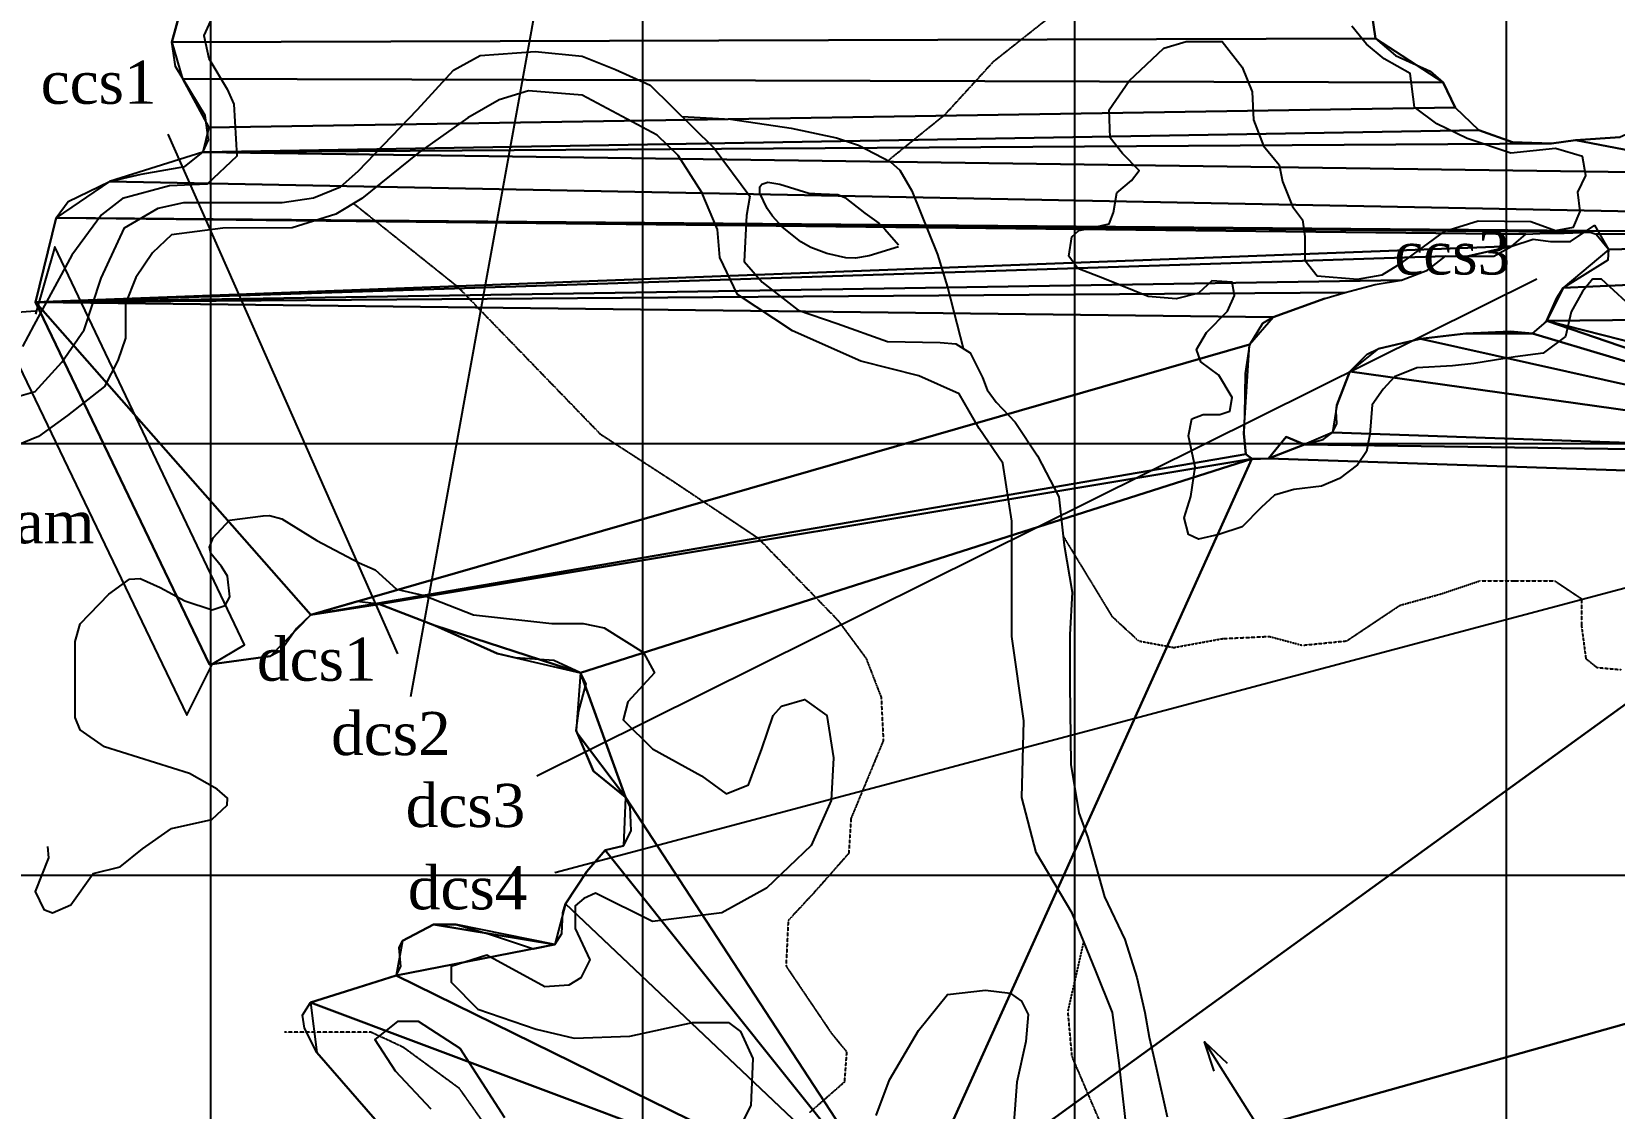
# Model space of a CAD drawing. Extents: x 19272750 to 38563660, y 1412748 to 2838873.
# Drawn here: x 19276586 to 19280250, y 1429459 to 1431954 of the extents above; entities that cross this region are included whole.
import ezdxf
from ezdxf.enums import TextEntityAlignment as Align

# ---------------------------------------------------------------- set-up
doc = ezdxf.new("R2010")
doc.units = 0
doc.header["$MEASUREMENT"] = 0
doc.linetypes.add('HIDDEN', pattern=[0.375, 0.25, -0.125])
doc.layers.get('0').update_dxf_attribs({"linetype": 'CONTINUOUS'})
for name, color, linetype in [('-1', 7, 'CONTINUOUS'), ('-41', 7, 'CONTINUOUS'), ('-51', 7, 'CONTINUOUS'), ('-52', 7, 'CONTINUOUS'), ('1', 7, 'CONTINUOUS'), ('41', 7, 'CONTINUOUS'), ('50', 7, 'CONTINUOUS'), ('51', 7, 'CONTINUOUS'), ('52', 7, 'CONTINUOUS')]:
    doc.layers.add(name, color=color, linetype=linetype)
doc.styles.get("Standard").update_dxf_attribs({"font": 'VNTIME.TTF'})

msp = doc.modelspace()

# ---------------------------------------------------------------- linework, layer by layer
at = {"layer": '-1', "color": 7, "linetype": 'CONTINUOUS'}
for p, q in [((19277000, 1433000), (19277000, 1413000)), ((19278000, 1433000), (19278000, 1415000)), ((19279000, 1433000), (19279000, 1415000)), ((19280000, 1433000), (19280000, 1415000)), ((19272750, 1431000), (19282250, 1431000)), ((19272750, 1430000), (19282250, 1430000))]:
    msp.add_line(p, q, dxfattribs=at)
at = {"layer": '-1', "color": 30, "linetype": 'CONTINUOUS'}
for points in [[(19277007.8, 1431996.1), (19276984.5, 1431944.5), (19276996, 1431891.6), (19277038.9, 1431820.9), (19277053.9, 1431785.5), (19277061.4, 1431665), (19276992, 1431600.4), (19276905.2, 1431596.7), (19276796.2, 1431566.9), (19276748.1, 1431529.7), (19276678.8, 1431436), (19276590.8, 1431273.6), (19276564.8, 1431224.2)], [(19279010.4, 1431493.2), (19279036.3, 1431498.4), (19279080.3, 1431508.8), (19279090.7, 1431534.8), (19279098.4, 1431580.3), (19279132.1, 1431608.9), (19279150.3, 1431632.3), (19279111.4, 1431671.3), (19279082.9, 1431707.6), (19279080.3, 1431772.6), (19279126.9, 1431840.2), (19279207.3, 1431915.6), (19279259.1, 1431931.2), (19279342, 1431931.2), (19279388.6, 1431871.4), (19279411.9, 1431814.2), (19279414.5, 1431749.2), (19279437.8, 1431689.4), (19279474.1, 1431645.3), (19279481.9, 1431606.3), (19279505.2, 1431549.1), (19279528.5, 1431517.9), (19279533.7, 1431478.9), (19279533.7, 1431424.3), (19279562.2, 1431387.9), (19279655.4, 1431380.1), (19279712.4, 1431390.6), (19279759.1, 1431419.1), (19279857.5, 1431491.9), (19279935.2, 1431515.3), (19280057, 1431514), (19280114, 1431493.2), (19280155.4, 1431501), (19280171, 1431537.4), (19280165.8, 1431581.6), (19280183.9, 1431620.6), (19280176.1, 1431664.8), (19280114, 1431683), (19280010.4, 1431672.6), (19279909.3, 1431706.4), (19279839.4, 1431740.1), (19279787.6, 1431779.1), (19279777.2, 1431857.1), (19279717.6, 1431890.9), (19279676.2, 1431924.7), (19279642.5, 1431966.3)], [(19280277.2, 1431328.2), (19280220.2, 1431380.1), (19280199.4, 1431380.1), (19280176.1, 1431351.6), (19280150.2, 1431304.8), (19280137.3, 1431247.6), (19280085.5, 1431208.6), (19280020.7, 1431200.8), (19279924.9, 1431185.2), (19279875.6, 1431180), (19279792.7, 1431174.8), (19279740.9, 1431154), (19279715, 1431125.4), (19279689.1, 1431089.1), (19279683.9, 1431020.2), (19279676.2, 1430981.2), (19279655.4, 1430950), (19279614, 1430918.8), (19279572.5, 1430900.6), (19279507.8, 1430892.8), (19279463.7, 1430879.8), (19279432.6, 1430851.2), (19279388.6, 1430807), (19279334.2, 1430788.9), (19279287.1, 1430778), (19279264.2, 1430788.9), (19279253.9, 1430827.8), (19279269.4, 1430877.2), (19279279.8, 1430944.8), (19279269.4, 1430991.6), (19279264.2, 1431017.6), (19279272, 1431056.6), (19279297.9, 1431067), (19279336.8, 1431067), (19279360.1, 1431074.8), (19279365.3, 1431105.9), (19279334.2, 1431157.9), (19279292.8, 1431189.1), (19279282.4, 1431217.7), (19279305.7, 1431256.7), (19279354.9, 1431306.1), (19279370.5, 1431342.5), (19279365.3, 1431373.7), (19279318.6, 1431376.3), (19279287.6, 1431347.7), (19279235.8, 1431334.7), (19279171, 1431339.9), (19279070, 1431381.4), (19279007.8, 1431404.9), (19278987.1, 1431433.4), (19278993.9, 1431478.4), (19279010.4, 1431493.2)], [(19277044.3, 1430821.9), (19277122, 1430832.3), (19277136.8, 1430832.7), (19277165.3, 1430824.9), (19277246.3, 1430775.2), (19277344.6, 1430723.2), (19277381.1, 1430707.3), (19277430.6, 1430662.5), (19277495.1, 1430647.6), (19277609.1, 1430602.9)], [(19276622.4, 1430065.8), (19276624.9, 1430040), (19276593.8, 1429962.1), (19276614.5, 1429920.5), (19276634.6, 1429912.6), (19276676.6, 1429930.9), (19276728.4, 1430003.7), (19276790.6, 1430019.2), (19276842.4, 1430060.8), (19276909.7, 1430107.6), (19277002.9, 1430128.4), (19277038.6, 1430161.8), (19277039.1, 1430177.7), (19277015.7, 1430198.7), (19276951.1, 1430234.9), (19276754.3, 1430297.2), (19276698, 1430336.5), (19276687, 1430364.7), (19276687, 1430442.7), (19276687, 1430541.4), (19276698.4, 1430582.1), (19276764.7, 1430650.5), (19276812.7, 1430685.1), (19276837.2, 1430686.9), (19276883.8, 1430666.1), (19276940.7, 1430634.9), (19277004.2, 1430614.5), (19277033.9, 1430624.5), (19277044.7, 1430644.6), (19277039.1, 1430692.1), (19277025.2, 1430714.7), (19277000.7, 1430744.7), (19276997.7, 1430759.6), (19277006, 1430781.2), (19277044.3, 1430821.9)], [(19277609.1, 1430602.9), (19277790, 1430582.9), (19277862.5, 1430582.9), (19277911.7, 1430572.3), (19278002.3, 1430515.4), (19278028.2, 1430468.6), (19277966, 1430401.1), (19277955.7, 1430359.6), (19278023, 1430292), (19278136.9, 1430229.7), (19278193.9, 1430188.1), (19278245.7, 1430208.9), (19278276.7, 1430292), (19278302.6, 1430369.9), (19278322.2, 1430391.4), (19278375.1, 1430406.3), (19278426.9, 1430369.9), (19278442.4, 1430271.2), (19278437.3, 1430172.5), (19278390.7, 1430068.6), (19278287.1, 1429969.9), (19278183.5, 1429912.8), (19278023, 1429892), (19277891.6, 1429958.2), (19277864.3, 1429945.8), (19277844.5, 1429928.4), (19277844.5, 1429876.2), (19277878, 1429803.6), (19277857.3, 1429762.1), (19277829.8, 1429745), (19277774.4, 1429741.3), (19277639.8, 1429814), (19277556.9, 1429788.1), (19277556.9, 1429751.7), (19277619.1, 1429689.4), (19277753.7, 1429642.6), (19277841.8, 1429621.8), (19277971.2, 1429627), (19278116.2, 1429658.2), (19278199.1, 1429658.2), (19278226.7, 1429637.2), (19278256, 1429575.1), (19278250.8, 1429465.9), (19278224.9, 1429414)], [(19278540.8, 1429442.6), (19278571.9, 1429525.7), (19278639.2, 1429640), (19278706.5, 1429723.1), (19278794.6, 1429733.5), (19278851.1, 1429726.1), (19278877.4, 1429707.5), (19278893.3, 1429676.6), (19278887.8, 1429614), (19278867.1, 1429520.5), (19278856.7, 1429385.4)], [(19277681.2, 1429437.4), (19277577.7, 1429598.4), (19277481.9, 1429660.4), (19277432.7, 1429660.8), (19277380.9, 1429619.2), (19277427.5, 1429546.5), (19277510.4, 1429458.1)]]:
    msp.add_lwpolyline(points, dxfattribs=at)
at = {"layer": '-41', "color": 3, "linetype": 'CONTINUOUS'}
for p, q in [((19277464.2, 1430413.7), (19277859.3, 1432594.1)), ((19277434.1, 1430512.1), (19276901.9, 1431716.2)), ((19277755.6, 1430230.2), (19280070.4, 1431380.8)), ((19277797, 1430006.1), (19281090.6, 1430882.9))]:
    msp.add_line(p, q, dxfattribs=at)
at = {"layer": '-51', "color": 4, "linetype": 'CONTINUOUS'}
msp.add_line((19279301.4, 1429613.9), (19279530.3, 1429252), dxfattribs=at)
at = {"layer": '-51', "color": 4, "linetype": 'HIDDEN'}
for points in [[(19279834.1, 1433000), (19279806.6, 1432961), (19279735.2, 1432843.2), (19279684.1, 1432786.9), (19279597.4, 1432771.6), (19279480, 1432781.8), (19279388.1, 1432802.3), (19279362.6, 1432781.8), (19279362.6, 1432740.9), (19279352.4, 1432648.7), (19279326.9, 1432577), (19279219.7, 1432497.7), (19279173.8, 1432400.4), (19279127.9, 1432241.7), (19279071.8, 1432129), (19279005.4, 1432036.9), (19278908.5, 1431960.1), (19278811.5, 1431883.3), (19278699.2, 1431760.4), (19278569.7, 1431655.6)], [(19277331.3, 1431555.8), (19277571.6, 1431363.5), (19277902, 1431022), (19278072.2, 1430911.5), (19278267.4, 1430781), (19278452.6, 1430590.1), (19278517.7, 1430502.2), (19278552.7, 1430411.8), (19278557.7, 1430311.4), (19278482.6, 1430130.6), (19278477.6, 1430050.3), (19278402.5, 1429964.9), (19278337.5, 1429894.6), (19278332.5, 1429789.1), (19278437.6, 1429633.4), (19278472.6, 1429590.8), (19278467.6, 1429520.4), (19278387.5, 1429450.1)], [(19278974.3, 1430784.7), (19279087.1, 1430599.1), (19279148.6, 1430542.5), (19279230.6, 1430527.1), (19279343.4, 1430547.7), (19279451, 1430552.8), (19279527.9, 1430532.3), (19279630.5, 1430542.5), (19279753.5, 1430624.8), (19279845.8, 1430650.5), (19279938.1, 1430681.3), (19280020.1, 1430681.3), (19280112.4, 1430681.3), (19280173.9, 1430640.2), (19280173.9, 1430578.5), (19280184.1, 1430501.4), (19280209.8, 1430480.9), (19280266.2, 1430475.7)], [(19279079.6, 1429381.3), (19278994.7, 1429579.7), (19278985.3, 1429683.6), (19279022, 1429845.6)], [(19277696.7, 1429334.6), (19277576.6, 1429505.4), (19277446.5, 1429600.8), (19277371.4, 1429636), (19277171.1, 1429636)]]:
    msp.add_lwpolyline(points, dxfattribs=at)
at = {"layer": '-51', "color": 4, "linetype": 'CONTINUOUS'}
for points in [[(19276485, 1431089.1), (19276593.8, 1431120.2), (19276655.9, 1431187.8), (19276707.7, 1431263.2), (19276746.6, 1431382.7), (19276801, 1431499.6), (19276878.7, 1431545.1), (19276938.3, 1431558.1), (19277041.9, 1431558.1), (19277166.2, 1431558.1), (19277238.7, 1431568.5), (19277300.9, 1431594.5), (19277342.3, 1431630.9), (19277479.6, 1431773.8), (19277562.5, 1431864.8), (19277624.6, 1431898.6), (19277751.6, 1431907.6), (19277860.3, 1431897.2), (19277938, 1431866.1), (19278018.3, 1431829.7), (19278166, 1431684.2), (19278248.9, 1431572.4), (19278241.1, 1431528.2), (19278235.9, 1431421.7), (19278277.4, 1431373.6), (19278360.2, 1431308.6), (19278450.9, 1431277.5), (19278567.4, 1431235.9), (19278689.2, 1431233.3), (19278725.4, 1431230.7), (19278759.1, 1431209.9), (19278787.6, 1431152.7), (19278798, 1431124.1), (19278818.7, 1431095.6), (19278862.7, 1431048.8), (19278914.5, 1430970.8), (19278963.7, 1430876), (19278976.7, 1430764.2), (19278994.8, 1430655.1), (19278989.6, 1430556.3), (19278989.6, 1430442), (19278992.2, 1430256.2), (19279010.4, 1430144.4), (19279031.1, 1430087.3), (19279069.9, 1429949.5), (19279116.5, 1429850.8), (19279145, 1429762.4), (19279163.2, 1429681.9), (19279173.5, 1429624.7), (19279189.1, 1429554.5), (19279215, 1429440.2)], [(19279124.3, 1429377.8), (19279103.6, 1429564.9), (19279088.1, 1429681.9), (19279049.2, 1429779.3), (19278994.8, 1429911.8), (19278911.9, 1430052.2), (19278878.2, 1430179.5), (19278883.4, 1430357.5), (19278854.9, 1430552.4), (19278854.9, 1430820.1), (19278834.2, 1430953.9), (19278779.8, 1431034.5), (19278733.2, 1431115), (19278640, 1431156.6), (19278505.3, 1431190.4), (19278347.3, 1431260.6), (19278220.4, 1431345), (19278178.9, 1431430.8), (19278173.7, 1431495.7), (19278137.5, 1431581.5), (19278083.1, 1431667.2), (19278033.9, 1431714), (19277860.3, 1431806.3), (19277736, 1431816.7), (19277668.7, 1431795.9), (19277596.1, 1431754.3), (19277482.2, 1431673.8), (19277350.1, 1431567.2), (19277290.5, 1431530.8), (19277189.5, 1431499.6), (19277028.9, 1431498.3), (19276909.8, 1431482.8), (19276865.7, 1431441.2), (19276826.9, 1431384), (19276803.6, 1431324.2), (19276803.6, 1431243.7), (19276785.4, 1431191.7), (19276754.4, 1431131.9), (19276668.9, 1431064.4), (19276601.6, 1431016.3), (19276513.5, 1430979.9)], [(19278092.2, 1431756.9), (19278204.2, 1431751.2), (19278344.1, 1431730.4), (19278449.3, 1431708), (19278500.4, 1431691), (19278574.7, 1431652.3), (19278595.9, 1431633.1), (19278623.7, 1431584.9), (19278683.5, 1431437.3), (19278706.5, 1431361.5), (19278742.3, 1431220.3)], [(19278592.6, 1431455.1), (19278525.3, 1431434.3), (19278493, 1431429.2), (19278470.9, 1431430.1), (19278426.9, 1431439.5), (19278389.8, 1431454.1), (19278367, 1431467.1), (19278323.3, 1431501.8), (19278300.9, 1431526.5), (19278289, 1431543.9), (19278271.6, 1431579.7), (19278271.8, 1431594.4), (19278276.7, 1431600.5), (19278290.4, 1431605.4), (19278318.2, 1431600.5), (19278385.5, 1431579.7), (19278414, 1431578), (19278452.1, 1431576.8), (19278468.3, 1431569.4), (19278514.9, 1431533), (19278547.2, 1431510), (19278561.5, 1431496.6), (19278592.6, 1431460.2)], [(19279324, 1429545.4), (19279301.4, 1429613.9), (19279353.6, 1429564.1)]]:
    msp.add_lwpolyline(points, dxfattribs=at)
at = {"layer": '-52', "color": 4, "linetype": 'CONTINUOUS'}
msp.add_line((19276997.7, 1430487.6), (19276594.6, 1431327.4), dxfattribs=at)
for points in [[(19276594.6, 1431327.4), (19276642.5, 1431522.1), (19276670.3, 1431560.5), (19276766.4, 1431606.6), (19276839.3, 1431623.8), (19276940.5, 1431641.2), (19276982.1, 1431674.9), (19276995.7, 1431703.2), (19276987.6, 1431759.7), (19276919.3, 1431872.9), (19276910.2, 1431929.6), (19276947.8, 1432065)], [(19279684.4, 1432028.5), (19279697, 1431937.9), (19279743.6, 1431898.6), (19279823.7, 1431862.4), (19279853.9, 1431835.9), (19279881.4, 1431778), (19279936.7, 1431725.2), (19280014.5, 1431697.5), (19280104.8, 1431694.9), (19280160, 1431702.5), (19280263.3, 1431709.7)], [(19279580.2, 1431335.7), (19279460.3, 1431292.3), (19279435.3, 1431277.8), (19279405.8, 1431228.6), (19279395.3, 1431162.2), (19279394, 1431066.3), (19279392.1, 1431022.8), (19279397.1, 1430974.9), (19279412.2, 1430963.7), (19279449.8, 1430964.9), (19279490, 1431015.2), (19279532.6, 1430997.6), (19279576.3, 1431008.8), (19279597.9, 1431025.3), (19279607.7, 1431046), (19279606.4, 1431074.4), (19279607.9, 1431088.2), (19279638, 1431166.2), (19279677.9, 1431206.9), (19279703.3, 1431219.1), (19279801.2, 1431241.8), (19279906.6, 1431254.4), (19280009.4, 1431259.4), (19280060.9, 1431254.7), (19280092, 1431281.4), (19280116.8, 1431337.1), (19280131.3, 1431360.7), (19280176.2, 1431388.5), (19280236, 1431425.3), (19280237, 1431448.9), (19280204.8, 1431505.7)], [(19279580.2, 1431335.7), (19279626.7, 1431349.7), (19279696.5, 1431368.4), (19279757, 1431377.7), (19279817.5, 1431401), (19279859.4, 1431433.7), (19279910.6, 1431433.7), (19279971.1, 1431433.7), (19280012.9, 1431457), (19280062.3, 1431472.7), (19280102, 1431467.7), (19280148.5, 1431467.7), (19280204.8, 1431505.7)], [(19277417.3, 1429392.3), (19277246.6, 1429588.6), (19277217.7, 1429645), (19277213.4, 1429675.5), (19277231.6, 1429704.4), (19277342, 1429739.6), (19277429.8, 1429767.3), (19277440.4, 1429787.8), (19277437.2, 1429831.3), (19277444.9, 1429847.9), (19277516.6, 1429885.3), (19277568.5, 1429885.3), (19277646.1, 1429862.8), (19277748.1, 1429828.7), (19277797.4, 1429839), (19277813.6, 1429864.6), (19277815.7, 1429912.3), (19277822.2, 1429933.4), (19277871.7, 1430007.9), (19277913.9, 1430057.6), (19277956, 1430067.5), (19277973.7, 1430102.2), (19277971.6, 1430158.2), (19277961, 1430180.6), (19277886.5, 1430240.5), (19277847, 1430334.6), (19277852.8, 1430380.5), (19277869.6, 1430442.7), (19277856.9, 1430468.8), (19277795.2, 1430497.2), (19277705.8, 1430503.1), (19277663.6, 1430513.5), (19277519.8, 1430578.1), (19277391, 1430627.8), (19277338.8, 1430633.8), (19277232.4, 1430602.9), (19277199.2, 1430571.2), (19277163.5, 1430519.8), (19277138.8, 1430507.4), (19276997.7, 1430487.6)]]:
    msp.add_lwpolyline(points, dxfattribs=at)
at = {"linetype": 'CONTINUOUS', "flags": 128}
msp.add_lwpolyline([(19276595.3, 1431306.4), (19276498.6, 1431299), (19276945, 1430370.1), (19277004.5, 1430489), (19277078.9, 1430533.5), (19276639.9, 1431455), (19276595.3, 1431299)], dxfattribs=at)
at = {"layer": '1', "color": 7, "linetype": 'CONTINUOUS'}
for p, q in [((19277000, 1433000), (19277000, 1413000)), ((19278000, 1433000), (19278000, 1415000)), ((19279000, 1433000), (19279000, 1415000)), ((19280000, 1433000), (19280000, 1415000)), ((19272750, 1431000), (19282250, 1431000)), ((19272750, 1430000), (19282250, 1430000))]:
    msp.add_line(p, q, dxfattribs=at)
at = {"layer": '1', "color": 30, "linetype": 'CONTINUOUS'}
for points in [[(19277007.8, 1431996.1), (19276984.5, 1431944.5), (19276996, 1431891.6), (19277038.9, 1431820.9), (19277053.9, 1431785.5), (19277061.4, 1431665), (19276992, 1431600.4), (19276905.2, 1431596.7), (19276796.2, 1431566.9), (19276748.1, 1431529.7), (19276678.8, 1431436), (19276590.8, 1431273.6), (19276564.8, 1431224.2)], [(19279010.4, 1431493.2), (19279036.3, 1431498.4), (19279080.3, 1431508.8), (19279090.7, 1431534.8), (19279098.4, 1431580.3), (19279132.1, 1431608.9), (19279150.3, 1431632.3), (19279111.4, 1431671.3), (19279082.9, 1431707.6), (19279080.3, 1431772.6), (19279126.9, 1431840.2), (19279207.3, 1431915.6), (19279259.1, 1431931.2), (19279342, 1431931.2), (19279388.6, 1431871.4), (19279411.9, 1431814.2), (19279414.5, 1431749.2), (19279437.8, 1431689.4), (19279474.1, 1431645.3), (19279481.9, 1431606.3), (19279505.2, 1431549.1), (19279528.5, 1431517.9), (19279533.7, 1431478.9), (19279533.7, 1431424.3), (19279562.2, 1431387.9), (19279655.4, 1431380.1), (19279712.4, 1431390.6), (19279759.1, 1431419.1), (19279857.5, 1431491.9), (19279935.2, 1431515.3), (19280057, 1431514), (19280114, 1431493.2), (19280155.4, 1431501), (19280171, 1431537.4), (19280165.8, 1431581.6), (19280183.9, 1431620.6), (19280176.1, 1431664.8), (19280114, 1431683), (19280010.4, 1431672.6), (19279909.3, 1431706.4), (19279839.4, 1431740.1), (19279787.6, 1431779.1), (19279777.2, 1431857.1), (19279717.6, 1431890.9), (19279676.2, 1431924.7), (19279642.5, 1431966.3)], [(19280277.2, 1431328.2), (19280220.2, 1431380.1), (19280199.4, 1431380.1), (19280176.1, 1431351.6), (19280150.2, 1431304.8), (19280137.3, 1431247.6), (19280085.5, 1431208.6), (19280020.7, 1431200.8), (19279924.9, 1431185.2), (19279875.6, 1431180), (19279792.7, 1431174.8), (19279740.9, 1431154), (19279715, 1431125.4), (19279689.1, 1431089.1), (19279683.9, 1431020.2), (19279676.2, 1430981.2), (19279655.4, 1430950), (19279614, 1430918.8), (19279572.5, 1430900.6), (19279507.8, 1430892.8), (19279463.7, 1430879.8), (19279432.6, 1430851.2), (19279388.6, 1430807), (19279334.2, 1430788.9), (19279287.1, 1430778), (19279264.2, 1430788.9), (19279253.9, 1430827.8), (19279269.4, 1430877.2), (19279279.8, 1430944.8), (19279269.4, 1430991.6), (19279264.2, 1431017.6), (19279272, 1431056.6), (19279297.9, 1431067), (19279336.8, 1431067), (19279360.1, 1431074.8), (19279365.3, 1431105.9), (19279334.2, 1431157.9), (19279292.8, 1431189.1), (19279282.4, 1431217.7), (19279305.7, 1431256.7), (19279354.9, 1431306.1), (19279370.5, 1431342.5), (19279365.3, 1431373.7), (19279318.6, 1431376.3), (19279287.6, 1431347.7), (19279235.8, 1431334.7), (19279171, 1431339.9), (19279070, 1431381.4), (19279007.8, 1431404.9), (19278987.1, 1431433.4), (19278993.9, 1431478.4), (19279010.4, 1431493.2)], [(19277044.3, 1430821.9), (19277122, 1430832.3), (19277136.8, 1430832.7), (19277165.3, 1430824.9), (19277246.3, 1430775.2), (19277344.6, 1430723.2), (19277381.1, 1430707.3), (19277430.6, 1430662.5), (19277495.1, 1430647.6), (19277609.1, 1430602.9)], [(19276622.4, 1430065.8), (19276624.9, 1430040), (19276593.8, 1429962.1), (19276614.5, 1429920.5), (19276634.6, 1429912.6), (19276676.6, 1429930.9), (19276728.4, 1430003.7), (19276790.6, 1430019.2), (19276842.4, 1430060.8), (19276909.7, 1430107.6), (19277002.9, 1430128.4), (19277038.6, 1430161.8), (19277039.1, 1430177.7), (19277015.7, 1430198.7), (19276951.1, 1430234.9), (19276754.3, 1430297.2), (19276698, 1430336.5), (19276687, 1430364.7), (19276687, 1430442.7), (19276687, 1430541.4), (19276698.4, 1430582.1), (19276764.7, 1430650.5), (19276812.7, 1430685.1), (19276837.2, 1430686.9), (19276883.8, 1430666.1), (19276940.7, 1430634.9), (19277004.2, 1430614.5), (19277033.9, 1430624.5), (19277044.7, 1430644.6), (19277039.1, 1430692.1), (19277025.2, 1430714.7), (19277000.7, 1430744.7), (19276997.7, 1430759.6), (19277006, 1430781.2), (19277044.3, 1430821.9)], [(19277609.1, 1430602.9), (19277790, 1430582.9), (19277862.5, 1430582.9), (19277911.7, 1430572.3), (19278002.3, 1430515.4), (19278028.2, 1430468.6), (19277966, 1430401.1), (19277955.7, 1430359.6), (19278023, 1430292), (19278136.9, 1430229.7), (19278193.9, 1430188.1), (19278245.7, 1430208.9), (19278276.7, 1430292), (19278302.6, 1430369.9), (19278322.2, 1430391.4), (19278375.1, 1430406.3), (19278426.9, 1430369.9), (19278442.4, 1430271.2), (19278437.3, 1430172.5), (19278390.7, 1430068.6), (19278287.1, 1429969.9), (19278183.5, 1429912.8), (19278023, 1429892), (19277891.6, 1429958.2), (19277864.3, 1429945.8), (19277844.5, 1429928.4), (19277844.5, 1429876.2), (19277878, 1429803.6), (19277857.3, 1429762.1), (19277829.8, 1429745), (19277774.4, 1429741.3), (19277639.8, 1429814), (19277556.9, 1429788.1), (19277556.9, 1429751.7), (19277619.1, 1429689.4), (19277753.7, 1429642.6), (19277841.8, 1429621.8), (19277971.2, 1429627), (19278116.2, 1429658.2), (19278199.1, 1429658.2), (19278226.7, 1429637.2), (19278256, 1429575.1), (19278250.8, 1429465.9), (19278224.9, 1429414)], [(19278540.8, 1429442.6), (19278571.9, 1429525.7), (19278639.2, 1429640), (19278706.5, 1429723.1), (19278794.6, 1429733.5), (19278851.1, 1429726.1), (19278877.4, 1429707.5), (19278893.3, 1429676.6), (19278887.8, 1429614), (19278867.1, 1429520.5), (19278856.7, 1429385.4)], [(19277681.2, 1429437.4), (19277577.7, 1429598.4), (19277481.9, 1429660.4), (19277432.7, 1429660.8), (19277380.9, 1429619.2), (19277427.5, 1429546.5), (19277510.4, 1429458.1)]]:
    msp.add_lwpolyline(points, dxfattribs=at)
at = {"layer": '41', "color": 3, "linetype": 'CONTINUOUS'}
for p, q in [((19277464.2, 1430413.7), (19277859.3, 1432594.1)), ((19277434.1, 1430512.1), (19276901.9, 1431716.2)), ((19277755.6, 1430230.2), (19280070.4, 1431380.8)), ((19277797, 1430006.1), (19281090.6, 1430882.9))]:
    msp.add_line(p, q, dxfattribs=at)
at = {"layer": '51', "color": 4, "linetype": 'CONTINUOUS'}
msp.add_line((19279301.4, 1429613.9), (19279530.3, 1429252), dxfattribs=at)
at = {"layer": '51', "color": 4, "linetype": 'HIDDEN'}
for points in [[(19279834.1, 1433000), (19279806.6, 1432961), (19279735.2, 1432843.2), (19279684.1, 1432786.9), (19279597.4, 1432771.6), (19279480, 1432781.8), (19279388.1, 1432802.3), (19279362.6, 1432781.8), (19279362.6, 1432740.9), (19279352.4, 1432648.7), (19279326.9, 1432577), (19279219.7, 1432497.7), (19279173.8, 1432400.4), (19279127.9, 1432241.7), (19279071.8, 1432129), (19279005.4, 1432036.9), (19278908.5, 1431960.1), (19278811.5, 1431883.3), (19278699.2, 1431760.4), (19278569.7, 1431655.6)], [(19277331.3, 1431555.8), (19277571.6, 1431363.5), (19277902, 1431022), (19278072.2, 1430911.5), (19278267.4, 1430781), (19278452.6, 1430590.1), (19278517.7, 1430502.2), (19278552.7, 1430411.8), (19278557.7, 1430311.4), (19278482.6, 1430130.6), (19278477.6, 1430050.3), (19278402.5, 1429964.9), (19278337.5, 1429894.6), (19278332.5, 1429789.1), (19278437.6, 1429633.4), (19278472.6, 1429590.8), (19278467.6, 1429520.4), (19278387.5, 1429450.1)], [(19278974.3, 1430784.7), (19279087.1, 1430599.1), (19279148.6, 1430542.5), (19279230.6, 1430527.1), (19279343.4, 1430547.7), (19279451, 1430552.8), (19279527.9, 1430532.3), (19279630.5, 1430542.5), (19279753.5, 1430624.8), (19279845.8, 1430650.5), (19279938.1, 1430681.3), (19280020.1, 1430681.3), (19280112.4, 1430681.3), (19280173.9, 1430640.2), (19280173.9, 1430578.5), (19280184.1, 1430501.4), (19280209.8, 1430480.9), (19280266.2, 1430475.7)], [(19279079.6, 1429381.3), (19278994.7, 1429579.7), (19278985.3, 1429683.6), (19279022, 1429845.6)], [(19277696.7, 1429334.6), (19277576.6, 1429505.4), (19277446.5, 1429600.8), (19277371.4, 1429636), (19277171.1, 1429636)]]:
    msp.add_lwpolyline(points, dxfattribs=at)
at = {"layer": '51', "color": 4, "linetype": 'CONTINUOUS'}
for points in [[(19276485, 1431089.1), (19276593.8, 1431120.2), (19276655.9, 1431187.8), (19276707.7, 1431263.2), (19276746.6, 1431382.7), (19276801, 1431499.6), (19276878.7, 1431545.1), (19276938.3, 1431558.1), (19277041.9, 1431558.1), (19277166.2, 1431558.1), (19277238.7, 1431568.5), (19277300.9, 1431594.5), (19277342.3, 1431630.9), (19277479.6, 1431773.8), (19277562.5, 1431864.8), (19277624.6, 1431898.6), (19277751.6, 1431907.6), (19277860.3, 1431897.2), (19277938, 1431866.1), (19278018.3, 1431829.7), (19278166, 1431684.2), (19278248.9, 1431572.4), (19278241.1, 1431528.2), (19278235.9, 1431421.7), (19278277.4, 1431373.6), (19278360.2, 1431308.6), (19278450.9, 1431277.5), (19278567.4, 1431235.9), (19278689.2, 1431233.3), (19278725.4, 1431230.7), (19278759.1, 1431209.9), (19278787.6, 1431152.7), (19278798, 1431124.1), (19278818.7, 1431095.6), (19278862.7, 1431048.8), (19278914.5, 1430970.8), (19278963.7, 1430876), (19278976.7, 1430764.2), (19278994.8, 1430655.1), (19278989.6, 1430556.3), (19278989.6, 1430442), (19278992.2, 1430256.2), (19279010.4, 1430144.4), (19279031.1, 1430087.3), (19279069.9, 1429949.5), (19279116.5, 1429850.8), (19279145, 1429762.4), (19279163.2, 1429681.9), (19279173.5, 1429624.7), (19279189.1, 1429554.5), (19279215, 1429440.2)], [(19279124.3, 1429377.8), (19279103.6, 1429564.9), (19279088.1, 1429681.9), (19279049.2, 1429779.3), (19278994.8, 1429911.8), (19278911.9, 1430052.2), (19278878.2, 1430179.5), (19278883.4, 1430357.5), (19278854.9, 1430552.4), (19278854.9, 1430820.1), (19278834.2, 1430953.9), (19278779.8, 1431034.5), (19278733.2, 1431115), (19278640, 1431156.6), (19278505.3, 1431190.4), (19278347.3, 1431260.6), (19278220.4, 1431345), (19278178.9, 1431430.8), (19278173.7, 1431495.7), (19278137.5, 1431581.5), (19278083.1, 1431667.2), (19278033.9, 1431714), (19277860.3, 1431806.3), (19277736, 1431816.7), (19277668.7, 1431795.9), (19277596.1, 1431754.3), (19277482.2, 1431673.8), (19277350.1, 1431567.2), (19277290.5, 1431530.8), (19277189.5, 1431499.6), (19277028.9, 1431498.3), (19276909.8, 1431482.8), (19276865.7, 1431441.2), (19276826.9, 1431384), (19276803.6, 1431324.2), (19276803.6, 1431243.7), (19276785.4, 1431191.7), (19276754.4, 1431131.9), (19276668.9, 1431064.4), (19276601.6, 1431016.3), (19276513.5, 1430979.9)], [(19278092.2, 1431756.9), (19278204.2, 1431751.2), (19278344.1, 1431730.4), (19278449.3, 1431708), (19278500.4, 1431691), (19278574.7, 1431652.3), (19278595.9, 1431633.1), (19278623.7, 1431584.9), (19278683.5, 1431437.3), (19278706.5, 1431361.5), (19278742.3, 1431220.3)], [(19278592.6, 1431455.1), (19278525.3, 1431434.3), (19278493, 1431429.2), (19278470.9, 1431430.1), (19278426.9, 1431439.5), (19278389.8, 1431454.1), (19278367, 1431467.1), (19278323.3, 1431501.8), (19278300.9, 1431526.5), (19278289, 1431543.9), (19278271.6, 1431579.7), (19278271.8, 1431594.4), (19278276.7, 1431600.5), (19278290.4, 1431605.4), (19278318.2, 1431600.5), (19278385.5, 1431579.7), (19278414, 1431578), (19278452.1, 1431576.8), (19278468.3, 1431569.4), (19278514.9, 1431533), (19278547.2, 1431510), (19278561.5, 1431496.6), (19278592.6, 1431460.2)], [(19279324, 1429545.4), (19279301.4, 1429613.9), (19279353.6, 1429564.1)]]:
    msp.add_lwpolyline(points, dxfattribs=at)
at = {"layer": '52', "color": 4, "linetype": 'CONTINUOUS'}
msp.add_line((19276997.7, 1430487.6), (19276594.6, 1431327.4), dxfattribs=at)
for points in [[(19276594.6, 1431327.4), (19276642.5, 1431522.1), (19276670.3, 1431560.5), (19276766.4, 1431606.6), (19276839.3, 1431623.8), (19276940.5, 1431641.2), (19276982.1, 1431674.9), (19276995.7, 1431703.2), (19276987.6, 1431759.7), (19276919.3, 1431872.9), (19276910.2, 1431929.6), (19276947.8, 1432065)], [(19279684.4, 1432028.5), (19279697, 1431937.9), (19279743.6, 1431898.6), (19279823.7, 1431862.4), (19279853.9, 1431835.9), (19279881.4, 1431778), (19279936.7, 1431725.2), (19280014.5, 1431697.5), (19280104.8, 1431694.9), (19280160, 1431702.5), (19280263.3, 1431709.7)], [(19279580.2, 1431335.7), (19279460.3, 1431292.3), (19279435.3, 1431277.8), (19279405.8, 1431228.6), (19279395.3, 1431162.2), (19279394, 1431066.3), (19279392.1, 1431022.8), (19279397.1, 1430974.9), (19279412.2, 1430963.7), (19279449.8, 1430964.9), (19279490, 1431015.2), (19279532.6, 1430997.6), (19279576.3, 1431008.8), (19279597.9, 1431025.3), (19279607.7, 1431046), (19279606.4, 1431074.4), (19279607.9, 1431088.2), (19279638, 1431166.2), (19279677.9, 1431206.9), (19279703.3, 1431219.1), (19279801.2, 1431241.8), (19279906.6, 1431254.4), (19280009.4, 1431259.4), (19280060.9, 1431254.7), (19280092, 1431281.4), (19280116.8, 1431337.1), (19280131.3, 1431360.7), (19280176.2, 1431388.5), (19280236, 1431425.3), (19280237, 1431448.9), (19280204.8, 1431505.7)], [(19279580.2, 1431335.7), (19279626.7, 1431349.7), (19279696.5, 1431368.4), (19279757, 1431377.7), (19279817.5, 1431401), (19279859.4, 1431433.7), (19279910.6, 1431433.7), (19279971.1, 1431433.7), (19280012.9, 1431457), (19280062.3, 1431472.7), (19280102, 1431467.7), (19280148.5, 1431467.7), (19280204.8, 1431505.7)], [(19277417.3, 1429392.3), (19277246.6, 1429588.6), (19277217.7, 1429645), (19277213.4, 1429675.5), (19277231.6, 1429704.4), (19277342, 1429739.6), (19277429.8, 1429767.3), (19277440.4, 1429787.8), (19277437.2, 1429831.3), (19277444.9, 1429847.9), (19277516.6, 1429885.3), (19277568.5, 1429885.3), (19277646.1, 1429862.8), (19277748.1, 1429828.7), (19277797.4, 1429839), (19277813.6, 1429864.6), (19277815.7, 1429912.3), (19277822.2, 1429933.4), (19277871.7, 1430007.9), (19277913.9, 1430057.6), (19277956, 1430067.5), (19277973.7, 1430102.2), (19277971.6, 1430158.2), (19277961, 1430180.6), (19277886.5, 1430240.5), (19277847, 1430334.6), (19277852.8, 1430380.5), (19277869.6, 1430442.7), (19277856.9, 1430468.8), (19277795.2, 1430497.2), (19277705.8, 1430503.1), (19277663.6, 1430513.5), (19277519.8, 1430578.1), (19277391, 1430627.8), (19277338.8, 1430633.8), (19277232.4, 1430602.9), (19277199.2, 1430571.2), (19277163.5, 1430519.8), (19277138.8, 1430507.4), (19276997.7, 1430487.6)]]:
    msp.add_lwpolyline(points, dxfattribs=at)

# ---------------------------------------------------------------- texts
at = {"layer": '-41', "color": 3, "linetype": 'CONTINUOUS'}
for s, p in [('ccs3', (19279874.9, 1431441.1)), ('Main Dam', (19276406.3, 1430818.3)), ('dcs1', (19277246.1, 1430502.4)), ('dcs2', (19277417.8, 1430330.1)), ('dcs3', (19277590.4, 1430163.5)), ('dcs4', (19277595.4, 1429972.8))]:
    msp.add_text(s, height=100, dxfattribs=at).set_placement(p, align=Align.MIDDLE)
at = {"layer": '41', "color": 3, "linetype": 'CONTINUOUS'}
for s, p in [('ccs1', (19276741.1, 1431836.4)), ('ccs3', (19279874.9, 1431441.1)), ('dcs1', (19277246.1, 1430502.4)), ('dcs2', (19277417.8, 1430330.1)), ('dcs3', (19277590.4, 1430163.5)), ('dcs4', (19277595.4, 1429972.8))]:
    msp.add_text(s, height=100, dxfattribs=at).set_placement(p, align=Align.MIDDLE)

# ---------------------------------------------------------------- meshes
at = {"layer": '50', "color": 134, "linetype": 'CONTINUOUS'}
mesh = msp.add_polyface(dxfattribs=at)
corners = [(19278191.2, 1432587.4), (19278105.9, 1432595), (19278218.9, 1432572.3), (19278063.3, 1432529.5), (19278269.1, 1432499.3), (19277809.8, 1432486.7), (19278321.8, 1432441.4), (19276882.5, 1432460.3), (19277391.9, 1432830.4), (19277250.2, 1432962.5), (19277424.6, 1432757.4), (19277250.2, 1432783.8), (19277452.2, 1432719.6), (19277220.1, 1432650.4), (19277550.1, 1432707), (19277738.3, 1432540.8), (19277046.9, 1432509.4), (19278641.7, 1432387.3), (19278412.1, 1432413.7), (19276940.2, 1432336.9), (19278789.8, 1432311.8), (19276977.9, 1432279), (19277797.4, 1429839), (19277516.6, 1429885.3), (19279581.6, 1432584.9), (19279158.7, 1432636.5), (19278993.1, 1432591.2), (19279574, 1432519.5), (19278975.5, 1432543.4), (19279591.6, 1432446.4), (19278962.9, 1432477.9), (19279564, 1432388.6), (19278937.9, 1432427.6), (19279483.7, 1432360.9), (19278907.7, 1432382.2), (19279468.6, 1432315.5), (19278887.7, 1432342), (19279553.9, 1432302.9), (19278857.5, 1432296.6), (19279586.6, 1432262.7), (19278807.4, 1432289.1), (19276970.3, 1432238.7), (19279619.2, 1432189.6), (19276947.8, 1432193.4), (19279646.8, 1432086.4), (19276955.3, 1432135.5), (19279684.4, 1432028.5), (19276947.8, 1432065), (19279697, 1431937.9), (19276910.2, 1431929.6), (19279853.9, 1431835.9), (19276934.9, 1431844.6), (19279881.4, 1431778), (19276996.5, 1431731.4), (19279936.7, 1431725.2), (19276982.1, 1431674.9), (19279946.7, 1432833), (19279747.2, 1433000), (19279581.5, 1432794.7), (19279964.3, 1432734.8), (19279290.4, 1432738.5), (19279168.7, 1432681.8), (19279944.2, 1432603.9), (19279649.3, 1432663), (19279796.1, 1432583.7), (19280541.5, 1431851.1), (19280331.9, 1431862.4), (19280561.6, 1431768), (19280304.3, 1431809.5), (19280566.6, 1431624.5), (19280314.4, 1431731.5), (19280160, 1431702.5), (19280611.8, 1431531.3), (19276766.4, 1431606.6), (19280639.4, 1431488.5), (19276642.5, 1431522.1), (19280208.2, 1431484.5), (19280687, 1431460.8), (19280237, 1431448.9), (19280749.8, 1431387.8), (19280131.3, 1431360.7), (19280778.6, 1431290.9), (19280093.5, 1431283.9), (19280818.8, 1431099.6), (19280906.6, 1431056.8), (19280990.8, 1430976.8), (19280045.5, 1431485), (19280194.2, 1431489.1), (19280094.1, 1431486.8), (19280012.9, 1431457), (19276594.6, 1431327.4), (19279910.6, 1431433.7), (19279859.4, 1431433.7), (19279757, 1431377.7), (19279626.7, 1431349.7), (19279460.3, 1431292.3), (19277232.4, 1430602.9), (19279405.3, 1431228.7), (19279397.1, 1430974.9), (19279410.5, 1430964.3), (19277856.9, 1430468.8), (19277519.8, 1430578.1), (19277961, 1430180.6), (19277848.7, 1430328.6), (19278608.9, 1429187.2), (19277913.9, 1430057.6), (19277822.2, 1429933.4), (19277429.8, 1429767.3), (19277231.6, 1429704.4), (19277417.3, 1429392.3), (19277708.3, 1429155.6), (19278280.4, 1429034.8), (19277919.1, 1429090.2), (19277391, 1430627.8), (19279103.5, 1432601.3), (19277852.5, 1432511.9), (19276872.5, 1432404.9), (19280104.8, 1431694.9), (19277886.5, 1430240.5), (19277847, 1430334.6), (19277663.6, 1430513.5), (19277138.8, 1430507.4), (19276997.7, 1430487.6), (19277192.4, 1432559.7), (19277248.3, 1433000), (19277379.4, 1433000), (19277487.3, 1432712), (19277642.9, 1432679.3), (19277912.7, 1432544.6), (19278000.5, 1432542.1), (19278123.5, 1432627.7), (19278171.2, 1432630.2), (19278241.4, 1432547.1), (19278542.6, 1432441.4), (19279043.2, 1432608.8), (19279269.1, 1432737.2), (19279338.8, 1432811.3), (19279421.2, 1432846.7), (19279729.6, 1432919.8), (19279954.2, 1433000), (19279904, 1432533.4), (19279856.4, 1432538.4), (19279722.1, 1432647.9), (19280014.5, 1431697.5), (19280263.3, 1431709.7), (19280408.5, 1431893.9), (19280486.3, 1431896.4), (19280773.6, 1431165), (19280986.9, 1430989.2), (19280133.7, 1431486.8), (19279971.1, 1431433.7), (19279817.5, 1431401), (19279696.5, 1431368.4), (19279580.2, 1431335.7), (19279392.1, 1431022.8), (19278511.2, 1429170.8), (19278205.1, 1429024.8), (19278079.7, 1429049.9), (19277788.6, 1429100.3), (19277587.9, 1429256.3), (19277246.6, 1429588.6), (19277342, 1429739.6), (19277444.9, 1429847.9), (19277568.5, 1429885.3), (19277871.7, 1430007.9), (19277956, 1430067.5)]
mesh.append_faces([[corners[k] for k in face] for face in [(1, 0, 131, 130), (9, 8, 125, 124), (18, 17, 133), (23, 22, 163), (57, 56, 139), (62, 64, 141, 140), (66, 65, 146, 145), (84, 85, 148), (87, 88, 149), (89, 91, 150), (96, 90, 122, 121), (100, 101, 120), (102, 103, 118), (111, 112, 157, 156), (60, 58, 137, 136), (26, 114, 134), (115, 3, 129, 128)]], dxfattribs={"vtx0": -1, "color": 134})
mesh.append_faces([[corners[k] for k in face] for face in [(2, 3, 4, 132), (12, 13, 14, 126), (14, 13, 15, 127), (20, 21, 40), (54, 55, 117, 143), (81, 82, 83, 147), (92, 90, 93, 151), (93, 90, 94, 152), (94, 90, 95, 153), (97, 96, 98, 154), (104, 110, 111, 155)]], dxfattribs={"vtx0": -1, "vtx1": -1, "color": 134})
mesh.append_faces([[corners[k] for k in face] for face in [(4, 5, 7, 6), (56, 58, 60, 59), (59, 61, 63, 62), (95, 90, 96, 97), (99, 100, 102, 104)]], dxfattribs={"vtx0": -1, "vtx1": -1, "vtx2": -1, "color": 134})
mesh.append_faces([[corners[k] for k in face] for face in [(4, 3, 115, 5), (17, 18, 116, 19), (39, 40, 21, 41), (74, 75, 87, 76), (89, 90, 92, 91), (100, 99, 113, 101)]], dxfattribs={"vtx0": -1, "vtx1": -1, "vtx3": -1, "color": 134})
mesh.append_faces([[corners[k] for k in face] for face in [(0, 1, 3, 2), (6, 7, 116, 18), (8, 9, 11, 10), (10, 11, 13, 12), (15, 16, 7, 5), (17, 19, 21, 20), (25, 24, 63, 61), (24, 26, 28, 27), (27, 28, 30, 29), (29, 30, 32, 31), (31, 32, 34, 33), (33, 34, 36, 35), (35, 36, 38, 37), (37, 38, 40, 39), (39, 41, 43, 42), (42, 43, 45, 44), (44, 45, 47, 46), (46, 47, 49, 48), (48, 49, 51, 50), (50, 51, 53, 52), (52, 53, 55, 54), (65, 66, 68, 67), (67, 68, 70, 69), (69, 55, 73, 72), (72, 73, 75, 74), (74, 76, 78, 77), (77, 78, 80, 79), (79, 80, 82, 81), (83, 82, 85, 84), (86, 75, 90, 89), (98, 96, 113, 99)]], dxfattribs={"vtx0": -1, "vtx2": -1, "color": 134})
mesh.append_faces([[corners[k] for k in face] for face in [(24, 25, 114, 26), (69, 71, 117, 55), (75, 86, 88, 87), (104, 106, 22, 107)]], dxfattribs={"vtx0": -1, "vtx2": -1, "vtx3": -1, "color": 134})
mesh.append_faces([[corners[k] for k in face] for face in [(15, 13, 123, 16), (22, 23, 162, 107), (56, 57, 138, 58), (59, 60, 135, 61), (62, 63, 142, 64), (69, 70, 144, 71), (102, 100, 119, 103), (104, 102, 165, 105), (104, 105, 164, 106), (104, 107, 161, 108), (104, 108, 160, 109), (104, 109, 159, 110), (111, 110, 158, 112)]], dxfattribs={"vtx0": -1, "vtx3": -1, "color": 134})
mesh = msp.add_polyface(dxfattribs=at)
corners = [(19280990.8, 1430976.8), (19280060.9, 1431254.7), (19279801.2, 1431241.8), (19279638, 1431166.2), (19279597.9, 1431025.3), (19276571.9, 1429095.9), (19276097.8, 1429073.2), (19276667.2, 1429045.6), (19276062.6, 1429043.1), (19276752.5, 1428975.1), (19276067.6, 1428997.8), (19276258.3, 1428962.5), (19276817.7, 1428854.3), (19276398.8, 1428927.3), (19276862.9, 1428718.4), (19276504.1, 1428831.6), (19276464, 1428635.4), (19276943.2, 1428592.6), (19276519.2, 1428595.1), (19277018.4, 1428502), (19276584.4, 1428534.7), (19276511.7, 1429151.3), (19276431.4, 1429146.2), (19282000, 1430139.6), (19280783.7, 1429374.4), (19281021.6, 1429140.9), (19280972, 1429185.6), (19280803.5, 1429314.8), (19282000, 1427893.7), (19281130.6, 1428897.4), (19281031.5, 1429056.4), (19281289.3, 1428609.2), (19281135.6, 1428832.8), (19281249.6, 1428634.1), (19281125.7, 1428763.2), (19281294.2, 1428460.2), (19281319, 1428286.2), (19281433, 1428172), (19281467.7, 1428032.8), (19281398.3, 1427878.8), (19281948.5, 1427849), (19281383.4, 1427814.2), (19281908.8, 1427809.2), (19281383.4, 1427749.6), (19281829.5, 1427754.6), (19281799.8, 1427695), (19281418.1, 1427670.1), (19281799.8, 1427605.5), (19281467.7, 1427615.5), (19281765.1, 1427521.1), (19281527.2, 1427540.9), (19281670.9, 1427481.3), (19277409.8, 1428235.2), (19277349.6, 1428250.3), (19277806.1, 1428547.3), (19277128.8, 1428522.1), (19277715.8, 1428466.7), (19277078.6, 1428471.8), (19276629.6, 1428403.8), (19277625.5, 1428356), (19276694.8, 1428348.4), (19277284.3, 1428295.6), (19277575.3, 1428260.4), (19277151.8, 1428243.1), (19277083.6, 1428255.3), (19277238.7, 1428285.4), (19276742.5, 1428245.3), (19277038.5, 1428260.4), (19276983.3, 1428220.1), (19276882.9, 1428235.2), (19278168, 1427754.8), (19277443.8, 1427748.1), (19277979.3, 1427664.3), (19277821.1, 1427571), (19278146.3, 1427741), (19279532.6, 1430997.6), (19279449.8, 1430964.9), (19280989.4, 1430913.5), (19278608.9, 1429187.2), (19280704.4, 1429349.6), (19280585.4, 1429339.6), (19280431.8, 1429289.9), (19280436.7, 1429185.6), (19278722, 1429155.6), (19280476.4, 1429150.8), (19278812.3, 1429075.1), (19280748.6, 1428959.6), (19278812.3, 1428979.4), (19280908.9, 1428789.4), (19278722, 1428883.8), (19278501.2, 1428778.1), (19281022.1, 1428704.4), (19278420.9, 1428677.4), (19281125.8, 1428581.5), (19278290.4, 1428677.4), (19277459.9, 1428597.6), (19277354.6, 1428562.4), (19281191.8, 1428373.5), (19277896.4, 1428527.1), (19278097.1, 1428421.4), (19281191.8, 1428137.1), (19278157.3, 1428330.8), (19277964.2, 1428101.8), (19281172.9, 1428004.8), (19277743.4, 1427955.8), (19281276.7, 1427825.1), (19277739.6, 1427953.4), (19277581.8, 1427856.5), (19277477.7, 1427786.9), (19281333.3, 1427654.9), (19278223.3, 1427754.8), (19278260.2, 1427707.3), (19278318.8, 1427639.9), (19281333.3, 1427456.4), (19278358.3, 1427610.9), (19278403.8, 1427535.6), (19278228.6, 1427481.4), (19281371, 1427286.2), (19278192.2, 1427401.3), (19279509.9, 1427121.1), (19279465.3, 1427091.3), (19279322.9, 1426742.6), (19281823.7, 1427097.2), (19279658.6, 1427096.2), (19281993.4, 1427049.9), (19279708.1, 1427006.8), (19279885.2, 1426755), (19279840.1, 1426740), (19279675, 1426729.9), (19279770.1, 1426659.7), (19279664.9, 1426649.6), (19277613, 1428954.3), (19277349.6, 1428949.9), (19277723.4, 1428843.5), (19277399.7, 1428874.4), (19278019.4, 1428823.4), (19277399.7, 1428809), (19278180, 1428793.2), (19277444.9, 1428733.5), (19280603.5, 1426427.4), (19279945.3, 1426388.7), (19280500.9, 1426378.7), (19279945.3, 1426343.5), (19280310.7, 1426238.2), (19280080.4, 1426338.5), (19280125.5, 1426268.3), (19280250.6, 1426152.9), (19279985.3, 1426137.8), (19280210.6, 1426067.5), (19279890.2, 1426047.5), (19280095.4, 1426017.4), (19279895.2, 1425992.3), (19281004, 1426141.1), (19280843.8, 1426126.1), (19280994, 1426070.8), (19280788.7, 1426010.6), (19280994, 1425980.4), (19280763.7, 1425935.2), (19280913.9, 1425895.1), (19280773.7, 1425849.9), (19282000, 1426909.9), (19279965.3, 1426724.9), (19280678.6, 1426432.4), (19280000.3, 1426569.4), (19281670.9, 1426010.6), (19280888.8, 1426256.6), (19281054, 1426181.3), (19281104.1, 1426020.6), (19281606.5, 1425941), (19281124.1, 1425935.2), (19281547.3, 1425915.7), (19281149.1, 1425844.9), (19281494.5, 1425859.9), (19281469.5, 1425794.6), (19281204.2, 1425774.6), (19281414.4, 1425664.1), (19281299.3, 1425719.3), (19281334.3, 1425578.7), (19281249.2, 1425623.9), (19281014, 1426206.4), (19279990.3, 1426453.9), (19281710.5, 1427248.4), (19276827.8, 1428245.3), (19277173.9, 1428260.4), (19277464.9, 1428265.4), (19276704.8, 1428313.2), (19277244.2, 1428547.3), (19280853.1, 1429210.4), (19280744, 1429379.4), (19279906.6, 1431254.4), (19276411.3, 1429100.9), (19277490, 1428658), (19276569.4, 1428469.2), (19278281.9, 1427499.9), (19278420.9, 1427595), (19278287.2, 1427666.3), (19278247, 1427731), (19278030.5, 1427678.3), (19277863, 1427599), (19277802.7, 1427535.2), (19277522.3, 1427826.6), (19277606.6, 1427866.4), (19278154.8, 1428278), (19278001.8, 1428471.8), (19277520.1, 1428240.2), (19277389.4, 1428223.7), (19277384, 1428223.6), (19277143.9, 1428240.2), (19276938.1, 1428194.9), (19276514.2, 1428741.1), (19276147.9, 1428992.7), (19276238.2, 1429108.5), (19276426.4, 1429191.5), (19277319.5, 1429080.8), (19277429.8, 1429106.6), (19278616.6, 1428848.6), (19278631.7, 1429185.9), (19279410.5, 1430964.3), (19279490, 1431015.2), (19279607.9, 1431088.2), (19279703.3, 1431219.1), (19280009.4, 1431259.4), (19280093.5, 1431283.9), (19281011.9, 1430813.4), (19281874.1, 1427789.4), (19281715.5, 1427481.3), (19281631.3, 1427481.3), (19281462.7, 1427938.4), (19281457.8, 1428107.4), (19281353.7, 1428236.6), (19281294.2, 1428375.7), (19281314, 1428544.6), (19281150.5, 1428683.8), (19281071.2, 1428947.1), (19280932.4, 1429185.6), (19280818.4, 1429265.1), (19280644.9, 1429339.6), (19280506.1, 1429329.7), (19280431.8, 1429225.4), (19281512.4, 1427333.5), (19281539.6, 1425910.1), (19281239.2, 1425563.6), (19281104.1, 1426085.9), (19280833.8, 1425839.8), (19280778.7, 1426342), (19279980.3, 1425977.2), (19280135.5, 1426313.4), (19279990.3, 1426328.5), (19280000.3, 1426644.6), (19279725, 1426589.4), (19279680, 1426594.4), (19279430.6, 1426982), (19279344.6, 1426770.1)]
mesh.append_faces([[corners[k] for k in face] for face in [(1, 0, 222), (22, 21, 212), (29, 30, 233), (33, 34, 232), (49, 51, 225), (52, 53, 206, 205), (63, 64, 207), (68, 69, 208), (73, 71, 199), (74, 72, 197), (76, 75, 218), (120, 121, 252, 251), (129, 130, 250, 249), (132, 131, 214, 213), (150, 151, 245), (158, 159, 243), (177, 178, 241), (144, 142, 247), (26, 187, 234), (189, 1, 221), (117, 181, 239)]], dxfattribs={"vtx0": -1, "color": 134})
mesh.append_faces([[corners[k] for k in face] for face in [(6, 5, 190, 211), (24, 23, 188), (42, 43, 44, 224), (55, 54, 186), (62, 61, 184, 204), (65, 67, 183), (72, 71, 73, 198), (77, 78, 23, 223), (79, 78, 80, 236), (80, 78, 81, 237), (81, 78, 82, 238), (161, 160, 126), (170, 171, 172, 240)]], dxfattribs={"vtx0": -1, "vtx1": -1, "color": 134})
mesh.append_faces([[corners[k] for k in face] for face in [(23, 24, 25, 28), (59, 60, 61, 62), (70, 71, 72, 74), (105, 108, 110, 109), (124, 125, 126, 160), (141, 142, 144, 143), (160, 161, 162, 164)]], dxfattribs={"vtx0": -1, "vtx1": -1, "vtx2": -1, "color": 134})
mesh.append_faces([[corners[k] for k in face] for face in [(117, 118, 119, 181)]], dxfattribs={"vtx0": -1, "vtx1": -1, "vtx2": -1, "vtx3": -1, "color": 134})
mesh.append_faces([[corners[k] for k in face] for face in [(0, 1, 189, 2), (56, 57, 192, 58), (75, 76, 77, 0), (23, 78, 79, 188), (93, 94, 191, 95), (164, 165, 179, 166)]], dxfattribs={"vtx0": -1, "vtx1": -1, "vtx3": -1, "color": 134})
mesh.append_faces([[corners[k] for k in face] for face in [(0, 4, 75), (5, 6, 8, 7), (7, 8, 10, 9), (9, 11, 13, 12), (12, 13, 15, 14), (14, 16, 18, 17), (17, 18, 20, 19), (19, 20, 192, 57), (21, 22, 190, 5), (25, 24, 27, 26), (31, 32, 34, 33), (28, 39, 41, 40), (40, 41, 43, 42), (44, 43, 46, 45), (45, 46, 48, 47), (47, 48, 50, 49), (53, 52, 184, 61), (54, 55, 57, 56), (56, 58, 60, 59), (61, 60, 185), (64, 63, 183, 67), (66, 65, 61, 185), (69, 68, 67, 182), (71, 70, 110, 108), (82, 83, 85, 84), (84, 85, 87, 86), (86, 87, 89, 88), (88, 90, 92, 91), (91, 92, 94, 93), (93, 54, 98, 97), (54, 96, 186), (97, 99, 101, 100), (100, 102, 104, 103), (103, 104, 106, 105), (109, 112, 114, 113), (113, 116, 118, 117), (119, 118, 121, 120), (122, 123, 125, 124), (123, 122, 181, 119), (126, 125, 128, 127), (127, 128, 130, 129), (131, 132, 134, 133), (133, 134, 136, 135), (135, 136, 138, 137), (137, 138, 191, 94), (139, 140, 142, 141), (140, 139, 162, 180), (143, 145, 147, 146), (146, 147, 149, 148), (148, 149, 151, 150), (152, 153, 155, 154), (153, 152, 179, 165), (154, 155, 157, 156), (156, 157, 159, 158), (162, 163, 180), (164, 167, 169, 168), (168, 169, 171, 170), (172, 171, 174, 173), (173, 174, 176, 175), (175, 176, 178, 177)]], dxfattribs={"vtx0": -1, "vtx2": -1, "color": 134})
mesh.append_faces([[corners[k] for k in face] for face in [(28, 25, 30, 29), (28, 29, 32, 31), (65, 66, 182, 67), (93, 95, 96, 54)]], dxfattribs={"vtx0": -1, "vtx2": -1, "vtx3": -1, "color": 134})
mesh.append_faces([[corners[k] for k in face] for face in [(0, 2, 220, 3), (0, 3, 219, 4), (9, 10, 210, 11), (14, 15, 209, 16), (26, 27, 235, 187), (28, 31, 231, 35), (28, 35, 230, 36), (28, 36, 229, 37), (28, 37, 228, 38), (28, 38, 227, 39), (49, 50, 226, 51), (77, 76, 217, 78), (82, 78, 216, 83), (88, 89, 215, 90), (97, 98, 203, 99), (100, 101, 202, 102), (105, 106, 201, 107), (105, 107, 200, 108), (109, 110, 196, 111), (109, 111, 195, 112), (113, 114, 194, 115), (113, 115, 193, 116), (143, 144, 246, 145), (162, 161, 248, 163), (164, 162, 244, 165), (164, 166, 242, 167)]], dxfattribs={"vtx0": -1, "vtx3": -1, "color": 134})

doc.saveas('drawing.dxf')
